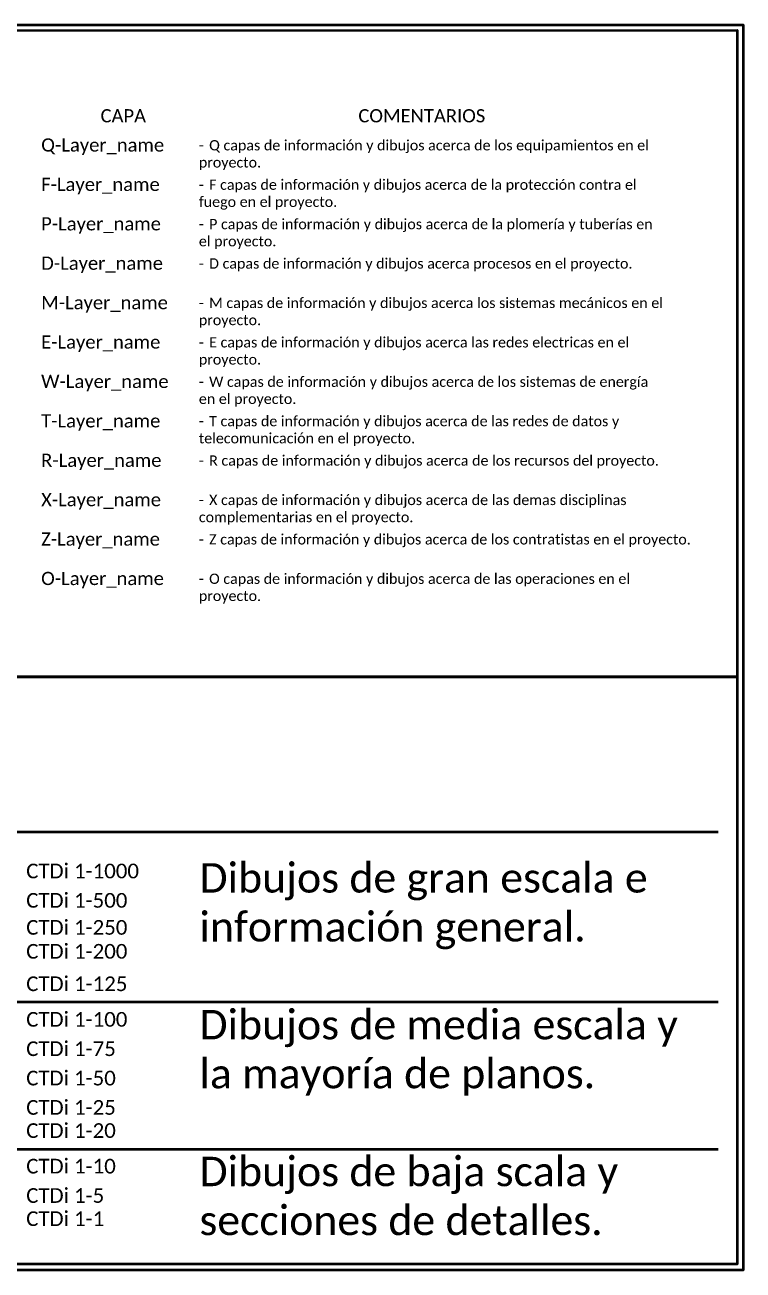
# Paper-space layout 'Dimensiones_cajasXM' of a CAD drawing. Header units: metres. Extents: x -968 to 2373, y -423 to 894.
# Drawn here: x -314.2 to -69.4, y -422.6 to 1.5 of the extents above; entities that cross this region are included whole.
import ezdxf

# ---------------------------------------------------------------- set-up
doc = ezdxf.new("R2010")
doc.units = ezdxf.units.M
doc.linetypes.add('BORDER', pattern=[44.45, 12.7, -6.35, 12.7, -6.35, 0, -6.35])
doc.layers.add('G-Title_layouts', color=7, linetype='Continuous', lineweight=50, true_color=0x323232)
doc.styles.get("Standard").update_dxf_attribs({"font": 'Candara.ttf'})

psp = doc.layouts.new('Dimensiones_cajasXM')

# ---------------------------------------------------------------- linework, layer by layer
at = {"layer": 'G-Title_layouts', "linetype": 'Continuous', "lineweight": 50}
for p, q in [((-497.9287, -273.3808), (-77.9287, -273.3808)), ((-77.9287, -331.3808), (-497.9287, -331.3808)), ((-497.9287, -381.3808), (-77.9287, -381.3808))]:
    psp.add_line(p, q, dxfattribs=at)
at = {"layer": 'G-Title_layouts'}
for points in [[(-967.6998, 1.5093), (-69.4498, 1.5093), (-69.4498, -422.593), (-967.6998, -422.593)], [(-715.6998, -0.4907), (-71.4498, -0.2368), (-71.4498, -220.4272), (-715.6998, -220.5541)], [(-518.5748, -220.4907), (-71.4498, -220.4907), (-71.4498, -420.593), (-518.5748, -420.593)]]:
    psp.add_lwpolyline(points, close=True, dxfattribs=at)

# ---------------------------------------------------------------- texts
at = {"layer": 'G-Title_layouts', "color": 0, "linetype": 'BORDER', "lineweight": 0}
for s, insert, char_height, width, attachment_point in [('CAPA', (-280.6998, -31.7368), 4.5, 65.5, 8), ('COMENTARIOS', (-178.9498, -31.7368), 4.5, 152, 8), ('   Q-Layer_name', (-313.4498, -39.9478), 4.5, 65.5, 4), ('\\pt3.5;-^IQ capas de información y dibujos acerca de los equipamientos en el proyecto.', (-254.9498, -37.7368), 3.5, 158.25, 1), ('   F-Layer_name', (-313.4498, -53.3698), 4.5, 65.5, 4), ('\\pt3.5;-^IF capas de información y dibujos acerca de la protección contra el fuego en el proyecto.', (-254.9498, -51.1588), 3.5, 158.25, 1), ('   P-Layer_name', (-313.4498, -66.7918), 4.5, 65.5, 4), ('\\pt3.5;-^IP capas de información y dibujos acerca de la plomería y tuberías en el proyecto.', (-254.9498, -64.5808), 3.5, 158.25, 1), ('   D-Layer_name', (-313.4498, -80.2138), 4.5, 65.5, 4), ('\\pt3.5,14;-^ID capas de información y dibujos acerca procesos en el proyecto.', (-254.9498, -78.0028), 3.5, 158.25, 1), ('   M-Layer_name', (-313.4498, -93.6359), 4.5, 65.5, 4), ('\\pt3.5;-^IM capas de información y dibujos acerca los sistemas mecánicos en el proyecto.', (-254.9498, -91.4249), 3.5, 158.25, 1), ('   E-Layer_name', (-313.4498, -107.0579), 4.5, 65.5, 4), ('\\pt3.5;-^IE capas de información y dibujos acerca las redes electricas en el proyecto.', (-254.9498, -104.8469), 3.5, 158.25, 1), ('   W-Layer_name', (-313.4498, -120.4799), 4.5, 65.5, 4), ('\\pt3.5;-^IW capas de información y dibujos acerca de los sistemas de energía en el proyecto.', (-254.9498, -118.2689), 3.5, 158.25, 1), ('   T-Layer_name', (-313.4498, -133.9019), 4.5, 65.5, 4), ('\\pt3.5;-^IT capas de información y dibujos acerca de las redes de datos y telecomunicación en el proyecto.', (-254.9498, -131.6909), 3.5, 158.25, 1), ('   R-Layer_name', (-313.4498, -147.3239), 4.5, 65.5, 4), ('\\pt3.5,14;-^IR capas de información y dibujos acerca de los recursos del proyecto.', (-254.9498, -145.1129), 3.5, 158.25, 1), ('   X-Layer_name', (-313.4498, -160.7459), 4.5, 65.5, 4), ('\\pt3.5;-^IX capas de información y dibujos acerca de las demas disciplinas complementarias en el proyecto.', (-254.9498, -158.5349), 3.5, 158.25, 1), ('   Z-Layer_name', (-313.4498, -174.1679), 4.5, 65.5, 4), ('\\pt3.5;-^IZ capas de información y dibujos acerca de los contratistas en el proyecto.', (-254.9498, -171.9569), 3.5, 158.25, 1), ('   O-Layer_name', (-313.4498, -187.5899), 4.5, 65.5, 4), ('\\pt3.5;-^IO capas de información y dibujos acerca de las operaciones en el proyecto.', (-254.9498, -185.3789), 3.5, 158.25, 1), ('CTDi 1-1000', (-313.7841, -289.2174), 5, 54.057734, 7), ('Dibujos de gran escala e información general.', (-254.7442, -284.0098), 10, 171.996811, 1), ('CTDi 1-500', (-313.7841, -299.2174), 5, 54.057734, 7), ('CTDi 1-250', (-313.7841, -308.4241), 5, 52.943776, 7), ('CTDi 1-200', (-313.7841, -316.5731), 5, 51.829818, 7), ('CTDi 1-125', (-313.7841, -327.6308), 5, 52.572443, 7), ('CTDi 1-100', (-313.7841, -339.7462), 5, 52.943776, 7), ('Dibujos de media escala y la mayoría de planos.', (-254.7442, -334.0098), 10, 171.624442, 1), ('CTDi 1-75', (-313.7841, -349.7462), 5, 52.572443, 7), ('CTDi 1-50', (-313.7841, -359.7462), 5, 52.572443, 7), ('CTDi 1-25', (-313.7841, -369.7462), 5, 51.829818, 7), ('CTDi 1-20', (-313.7841, -377.6308), 5, 52.201131, 7), ('CTDi 1-10', (-313.7841, -389.7462), 5, 52.572443, 7), ('Dibujos de baja scala y secciones de detalles.', (-254.7442, -384.0098), 10, 171.252073, 1), ('CTDi 1-5', (-313.7841, -399.7462), 5, 52.572443, 7), ('CTDi 1-1', (-313.7841, -407.6308), 5, 52.943776, 7)]:
    psp.add_mtext(s, dxfattribs=dict(at, insert=insert, char_height=char_height, width=width, attachment_point=attachment_point))

doc.saveas('drawing.dxf')
